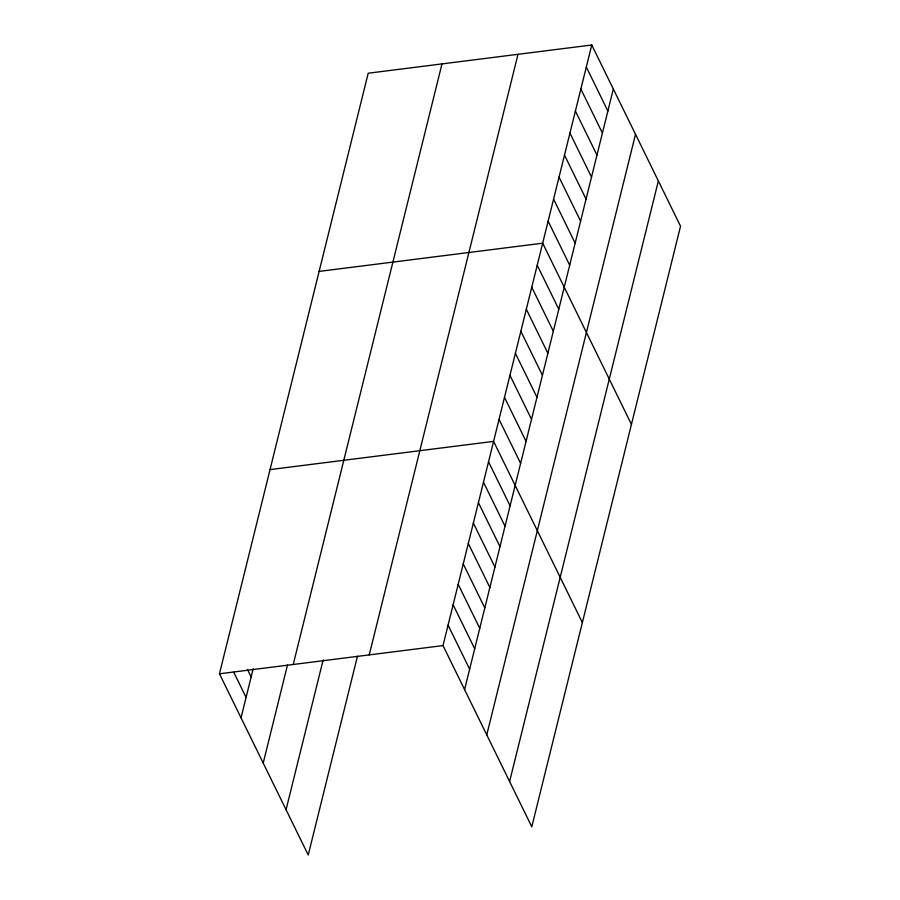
<?xml version="1.0" encoding="UTF-8"?>
<svg xmlns="http://www.w3.org/2000/svg" width="900" height="900" viewBox="0 0 900 900"><rect width="100%" height="100%" fill="white"/><g stroke="black" fill="none" stroke-linecap="round" stroke-linejoin="round"><path stroke-width="1.35" d="M357.457 656.246L308.239 855L219.465 673.796L368.213 73.215L591.761 45L680.535 226.204L531.788 826.785L443.014 645.581L591.761 45M241.031 717.817L253.17 668.812M263.205 763.087L287.483 665.077M293.231 664.481L441.99 63.9M286.054 809.73L323.145 659.981M369.248 654.896L517.995 54.315M464.58 689.602L613.327 89.021M486.754 734.873L635.512 134.291M509.614 781.515L658.361 180.934M319.129 271.406L542.678 243.191L631.451 424.395M270.045 469.598L493.594 441.382L582.356 622.586M219.465 673.796L443.014 645.581M586.305 67.016L607.883 111.049M580.86 89.044L602.426 133.065M575.404 111.06L596.97 155.093M569.947 133.088L591.514 177.109M564.491 155.104L586.058 199.125M559.035 177.131L580.601 221.153M553.59 199.148L575.156 243.169M548.134 221.175L569.7 265.196M537.221 265.219L558.788 309.24M531.765 287.235L553.331 331.256M526.32 309.251L547.886 353.284M520.864 331.279L542.43 375.3M515.408 353.295L536.974 397.327M509.951 375.322L531.517 419.344M504.495 397.339L526.061 441.36M499.039 419.366L520.616 463.387M488.531 461.801L510.098 505.822M483.48 482.22L505.046 526.252M478.418 502.639L499.984 546.671M473.355 523.069L494.933 567.09M468.304 543.488L489.87 587.509M463.241 563.906L484.808 607.928M458.19 584.325L479.756 628.346M453.127 604.744L474.694 648.765M448.076 625.163L469.642 669.184M247.455 669.431L251.145 676.98M233.764 672.244L246.094 697.399"/></g></svg>
